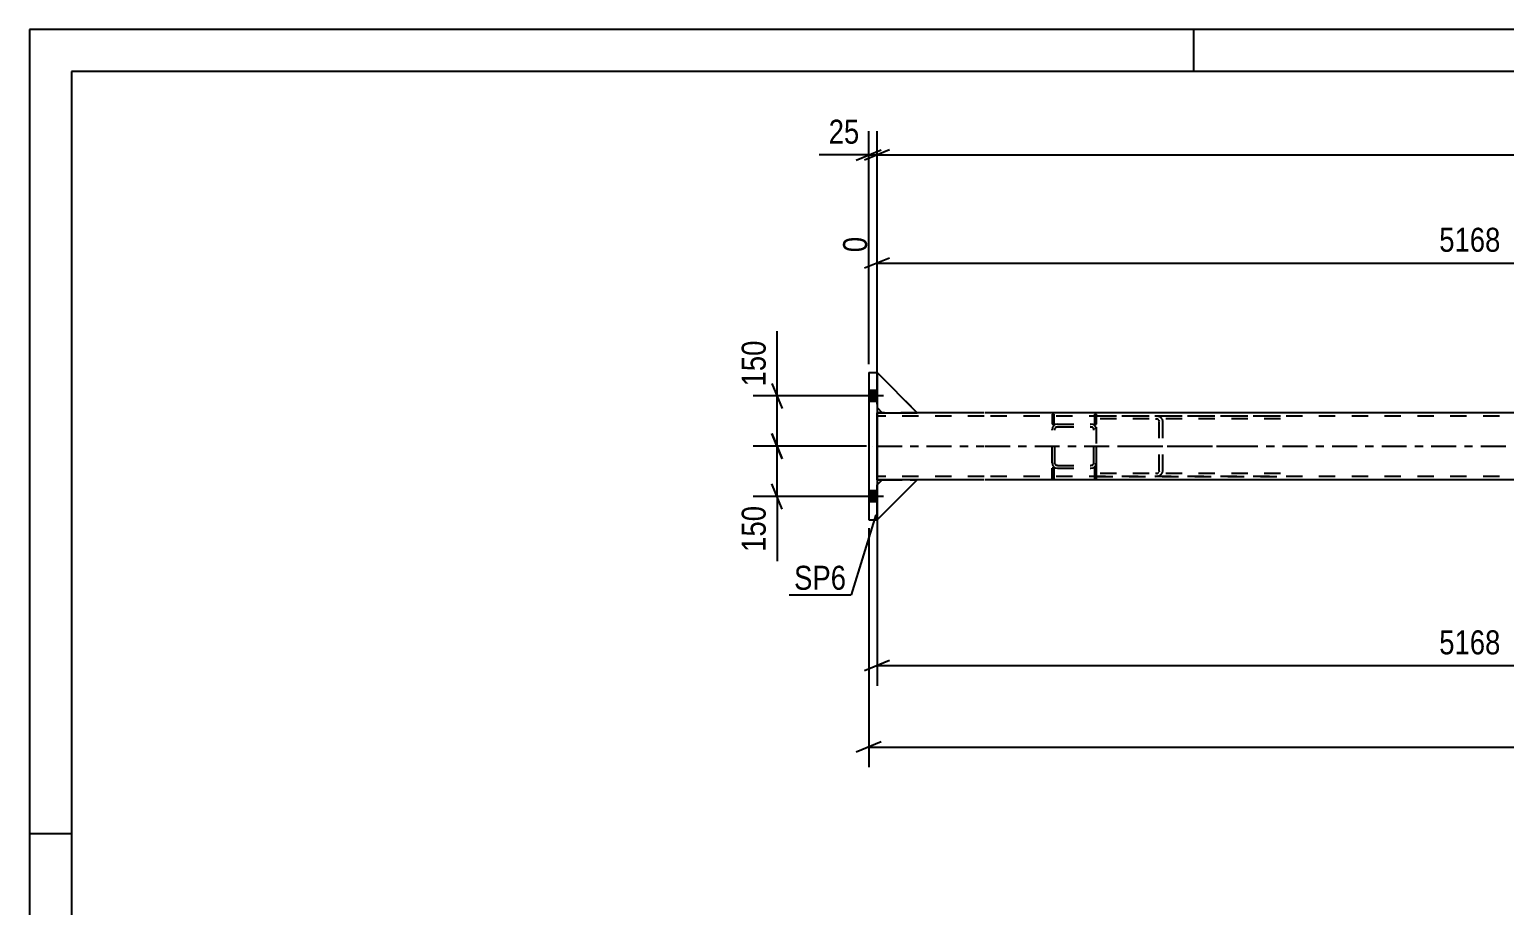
# Model space of a CAD drawing. Header units: millimetres. Extents: x 0 to 1189, y 0 to 841.
# Drawn here: x 0 to 176.1, y 736.4 to 841 of the extents above; entities that cross this region are included whole.
import ezdxf

# ---------------------------------------------------------------- set-up
doc = ezdxf.new("R2010")
doc.units = ezdxf.units.MM
doc.linetypes.add('DXK_LINE_DOT2', pattern=[3.9198, 1.9599, -1.9599])
doc.linetypes.add('DXK_LINE_DOT3', pattern=[5.9187, 2.979, -0.9799, 0.9799, -0.9799])
doc.styles.add('Arial Narrow', font='ARIALN.TTF', dxfattribs={"height": 0.2})

# ---------------------------------------------------------------- blocks, each defined once
blk = doc.blocks.new('Unknown-761554296-1134')
at = {"color": 5, "linetype": 'Continuous'}
for p, q in [((1189, 841), (0, 841)), ((0, 841), (0, 0)), ((139, 836), (139, 841)), ((1184, 836), (5, 836)), ((5, 836), (5, 5)), ((5, 745), (0, 745))]:
    blk.add_line(p, q, dxfattribs=at)
blk = doc.blocks.new('Part-761554296-4146 - 4111')
at = {"color": 2, "linetype": 'Continuous'}
for p, q in [((101.8, 795.26), (101.2, 795.26)), ((101.2, 788.06), (101.2, 794.46)), ((114, 795.26), (106, 795.26)), ((242.75, 795.26), (114.1, 795.26)), ((101.8, 787.26), (101.2, 787.26)), ((114, 787.26), (106, 787.26)), ((242.75, 787.26), (114.1, 787.26))]:
    blk.add_line(p, q, dxfattribs=at)
at = {"color": 7, "linetype": 'DXK_LINE_DOT2'}
for p, q in [((101.2, 794.46), (101.2, 795.26)), ((101.2, 795.26), (101.2, 795.03)), ((114, 794.86), (101.2, 794.86)), ((106, 795.26), (101.8, 795.26)), ((1092.74, 794.86), (114.1, 794.86)), ((101.2, 787.26), (101.2, 788.06)), ((114, 787.66), (101.2, 787.66)), ((106, 787.26), (101.8, 787.26)), ((1092.74, 787.66), (114.1, 787.66))]:
    blk.add_line(p, q, dxfattribs=at)
at = {"color": 7, "linetype": 'DXK_LINE_DOT3'}
for p, q in [((101.2, 791.26), (114, 791.26)), ((114.1, 791.26), (1092.74, 791.26))]:
    blk.add_line(p, q, dxfattribs=at)
blk = doc.blocks.new('Bolt-761554296-4251 - 4111')
at = {"linetype": 'Continuous'}
for points in [[(100.2, 797.92), (100.2, 796.6), (101.2, 796.6), (101.2, 797.92)], [(100.2, 797.92), (100.2, 796.6), (101.2, 796.6), (101.2, 797.92)], [(100.2, 785.92), (100.2, 784.6), (101.2, 784.6), (101.2, 785.92)], [(100.2, 785.92), (100.2, 784.6), (101.2, 784.6), (101.2, 785.92)]]:
    blk.add_hatch(color=1, dxfattribs=at).paths.add_polyline_path(points)
at = {"color": 1, "linetype": 'Continuous'}
for p, q in [((101.2, 797.92), (100.2, 797.92)), ((101.2, 797.92), (100.2, 797.92)), ((101.96, 797.26), (97.2, 797.26)), ((101.96, 797.26), (97.2, 797.26)), ((101.2, 796.6), (100.2, 796.6)), ((101.2, 796.6), (100.2, 796.6)), ((101.2, 785.92), (100.2, 785.92)), ((101.2, 785.92), (100.2, 785.92)), ((101.96, 785.26), (97.2, 785.26)), ((101.96, 785.26), (97.2, 785.26)), ((101.2, 784.6), (100.2, 784.6)), ((101.2, 784.6), (100.2, 784.6))]:
    blk.add_line(p, q, dxfattribs=at)
blk = doc.blocks.new('Part-761554296-4190 - 4111')
at = {"color": 7, "linetype": 'DXK_LINE_DOT2'}
for p, q in [((127.38, 787.66), (127.38, 794.86)), ((149.38, 794.86), (127.38, 794.86)), ((149.38, 794.54), (127.38, 794.54)), ((134.78, 794.81), (134.45, 794.86)), ((134.45, 794.54), (134.61, 794.52)), ((134.85, 794.34), (134.88, 794.22)), ((135.32, 794.22), (135.26, 794.47)), ((134.88, 788.3), (134.88, 794.22)), ((135.32, 788.3), (135.32, 794.22)), ((149.38, 787.98), (127.38, 787.98)), ((127.38, 787.66), (149.38, 787.66)), ((134.61, 788), (134.45, 787.98)), ((134.45, 787.66), (134.78, 787.71)), ((134.88, 788.3), (134.85, 788.18)), ((135.26, 788.06), (135.32, 788.3))]:
    blk.add_line(p, q, dxfattribs=at)
at = {"color": 7, "linetype": 'DXK_LINE_DOT3'}
blk.add_line((130.38, 791.26), (145.32, 791.26), dxfattribs=at)
at = {"color": 7, "linetype": 'DXK_LINE_DOT2'}
for centre, radius, start, end in [((134.51, 794.13), 0.401, 32.4105, 75.4453), ((134.58, 794.04), 0.802, 32.4105, 75.4453), ((134.51, 788.39), 0.401, 284.5547, 327.5895), ((134.58, 788.49), 0.802, 284.5547, 327.5895)]:
    blk.add_arc(centre, radius, start, end, dxfattribs=at)
blk = doc.blocks.new('Part-761554296-4203 - 4111')
at = {"color": 7, "linetype": 'DXK_LINE_DOT2'}
for p, q in [((122.15, 793.51), (122.1, 793.26)), ((122.1, 789.26), (122.1, 793.26)), ((122.42, 793.26), (122.44, 793.38)), ((122.42, 789.26), (122.42, 793.26)), ((122.74, 793.9), (122.49, 793.85)), ((122.62, 793.56), (122.74, 793.58)), ((122.74, 793.9), (126.74, 793.9)), ((122.74, 793.58), (126.74, 793.58)), ((126.98, 793.85), (126.74, 793.9)), ((126.74, 793.58), (126.86, 793.56)), ((127.04, 793.38), (127.06, 793.26)), ((127.06, 789.26), (127.06, 793.26)), ((127.38, 793.26), (127.33, 793.51)), ((127.38, 789.26), (127.38, 793.26)), ((122.1, 789.26), (122.15, 789.02)), ((122.44, 789.14), (122.42, 789.26)), ((127.06, 789.26), (127.04, 789.14)), ((127.33, 789.02), (127.38, 789.26)), ((122.49, 788.67), (122.74, 788.62)), ((122.74, 788.94), (122.62, 788.96)), ((122.74, 788.94), (126.74, 788.94)), ((122.74, 788.62), (126.74, 788.62)), ((126.86, 788.96), (126.74, 788.94)), ((126.74, 788.62), (126.98, 788.67))]:
    blk.add_line(p, q, dxfattribs=at)
at = {"color": 7, "linetype": 'DXK_LINE_DOT3'}
blk.add_line((124.74, 791.26), (124.74, 791.26), dxfattribs=at)
at = {"color": 7, "linetype": 'DXK_LINE_DOT2'}
for centre, radius, start, end in [((122.74, 793.26), 0.64, 112.5, 157.5), ((122.74, 793.26), 0.32, 112.5, 157.5), ((126.74, 793.26), 0.32, 22.5, 67.5), ((126.74, 793.26), 0.64, 22.5, 67.5), ((122.74, 789.26), 0.64, 202.5, 247.5), ((122.74, 789.26), 0.32, 202.5, 247.5), ((126.74, 789.26), 0.32, 292.5, 337.5), ((126.74, 789.26), 0.64, 292.5, 337.5)]:
    blk.add_arc(centre, radius, start, end, dxfattribs=at)
blk = doc.blocks.new('Part-761554296-4226 - 4111')
at = {"color": 2, "linetype": 'Continuous'}
for p, q in [((100.2, 800.06), (101.2, 800.06)), ((100.2, 800.06), (100.2, 782.46)), ((101.2, 800.06), (101.2, 782.46)), ((100.2, 782.46), (101.2, 782.46))]:
    blk.add_line(p, q, dxfattribs=at)
at = {"color": 7, "linetype": 'DXK_LINE_DOT3'}
blk.add_line((100.7, 791.26), (100.7, 791.26), dxfattribs=at)
blk = doc.blocks.new('Part-761554296-4294 - 4111')
at = {"color": 7, "linetype": 'DXK_LINE_DOT2'}
for p, q in [((106, 795.26), (101.2, 800.06)), ((101.2, 800.06), (101.2, 795.86)), ((101.2, 795.86), (101.8, 795.26)), ((101.8, 795.26), (106, 795.26))]:
    blk.add_line(p, q, dxfattribs=at)
at = {"color": 7, "linetype": 'DXK_LINE_DOT3'}
for p, q in [((106, 795.26), (101.2, 800.06)), ((101.2, 795.26), (106, 795.26))]:
    blk.add_line(p, q, dxfattribs=at)
blk = doc.blocks.new('Part-761554296-4297 - 4111')
at = {"color": 2, "linetype": 'Continuous'}
for p, q in [((106, 795.26), (101.2, 800.06)), ((101.2, 800.06), (101.2, 795.86)), ((101.2, 795.86), (101.8, 795.26)), ((101.8, 795.26), (106, 795.26))]:
    blk.add_line(p, q, dxfattribs=at)
at = {"color": 7, "linetype": 'DXK_LINE_DOT3'}
for p, q in [((106, 795.26), (101.2, 800.06)), ((101.2, 795.26), (106, 795.26))]:
    blk.add_line(p, q, dxfattribs=at)
blk = doc.blocks.new('Part-761554296-4300 - 4111')
at = {"color": 7, "linetype": 'DXK_LINE_DOT2'}
for p, q in [((106, 795.26), (101.2, 800.06)), ((101.2, 800.06), (101.2, 795.86)), ((101.2, 795.86), (101.8, 795.26)), ((101.8, 795.26), (106, 795.26))]:
    blk.add_line(p, q, dxfattribs=at)
at = {"color": 7, "linetype": 'DXK_LINE_DOT3'}
for p, q in [((106, 795.26), (101.2, 800.06)), ((101.2, 795.26), (106, 795.26))]:
    blk.add_line(p, q, dxfattribs=at)
blk = doc.blocks.new('Part-761554296-4303 - 4111')
at = {"color": 7, "linetype": 'DXK_LINE_DOT2'}
for p, q in [((101.2, 786.66), (101.8, 787.26)), ((106, 787.26), (101.2, 782.46)), ((101.8, 787.26), (106, 787.26)), ((101.2, 782.46), (101.2, 786.66))]:
    blk.add_line(p, q, dxfattribs=at)
at = {"color": 7, "linetype": 'DXK_LINE_DOT3'}
for p, q in [((101.2, 787.26), (106, 787.26)), ((106, 787.26), (101.2, 782.46))]:
    blk.add_line(p, q, dxfattribs=at)
blk = doc.blocks.new('Part-761554296-4306 - 4111')
at = {"color": 2, "linetype": 'Continuous'}
for p, q in [((101.2, 786.66), (101.8, 787.26)), ((106, 787.26), (101.2, 782.46)), ((106, 787.26), (101.8, 787.26)), ((101.2, 782.46), (101.2, 786.66))]:
    blk.add_line(p, q, dxfattribs=at)
at = {"color": 7, "linetype": 'DXK_LINE_DOT3'}
for p, q in [((101.2, 787.26), (106, 787.26)), ((106, 787.26), (101.2, 782.46))]:
    blk.add_line(p, q, dxfattribs=at)
blk = doc.blocks.new('Part-761554296-4309 - 4111')
at = {"color": 7, "linetype": 'DXK_LINE_DOT2'}
for p, q in [((101.2, 786.66), (101.8, 787.26)), ((106, 787.26), (101.2, 782.46)), ((101.8, 787.26), (106, 787.26)), ((101.2, 782.46), (101.2, 786.66))]:
    blk.add_line(p, q, dxfattribs=at)
at = {"color": 7, "linetype": 'DXK_LINE_DOT3'}
for p, q in [((101.2, 787.26), (106, 787.26)), ((106, 787.26), (101.2, 782.46))]:
    blk.add_line(p, q, dxfattribs=at)
blk = doc.blocks.new('Part-761554296-4339 - 4111')
at = {"color": 7, "linetype": 'DXK_LINE_DOT2'}
for p, q in [((122.34, 788.62), (122.1, 788.62)), ((122.1, 787.42), (122.1, 788.62)), ((122.1, 788.62), (122.1, 787.42)), ((122.1, 787.42), (122.34, 787.42)), ((122.34, 787.42), (122.34, 788.62)), ((122.34, 787.42), (122.34, 788.62))]:
    blk.add_line(p, q, dxfattribs=at)
at = {"color": 7, "linetype": 'DXK_LINE_DOT3'}
blk.add_line((122.22, 788.02), (122.22, 788.02), dxfattribs=at)
blk = doc.blocks.new('Part-761554296-4340 - 4111')
at = {"color": 7, "linetype": 'DXK_LINE_DOT2'}
for p, q in [((122.34, 795.1), (122.1, 795.1)), ((122.1, 795.1), (122.1, 793.9)), ((122.1, 795.1), (122.1, 793.9)), ((122.34, 793.9), (122.34, 795.1)), ((122.34, 793.9), (122.34, 795.1)), ((122.1, 793.9), (122.34, 793.9))]:
    blk.add_line(p, q, dxfattribs=at)
at = {"color": 7, "linetype": 'DXK_LINE_DOT3'}
blk.add_line((122.22, 794.5), (122.22, 794.5), dxfattribs=at)
blk = doc.blocks.new('Part-761554296-4341 - 4111')
at = {"color": 7, "linetype": 'DXK_LINE_DOT2'}
for p, q in [((127.38, 788.62), (127.14, 788.62)), ((127.14, 788.62), (127.14, 787.42)), ((127.14, 787.42), (127.38, 787.42)), ((127.38, 787.42), (127.38, 788.62))]:
    blk.add_line(p, q, dxfattribs=at)
at = {"color": 7, "linetype": 'DXK_LINE_DOT3'}
blk.add_line((127.26, 788.02), (127.26, 788.02), dxfattribs=at)
blk = doc.blocks.new('Part-761554296-4342 - 4111')
at = {"color": 7, "linetype": 'DXK_LINE_DOT2'}
for p, q in [((127.38, 795.1), (127.14, 795.1)), ((127.14, 795.1), (127.14, 793.9)), ((127.38, 793.9), (127.38, 795.1)), ((127.14, 793.9), (127.38, 793.9))]:
    blk.add_line(p, q, dxfattribs=at)
at = {"color": 7, "linetype": 'DXK_LINE_DOT3'}
blk.add_line((127.26, 794.5), (127.26, 794.5), dxfattribs=at)
blk = doc.blocks.new('StraightDimension-761554296-4592 - 4111')
at = {"color": 7, "linetype": 'Continuous'}
for p, q in [((100.2, 781.46), (100.2, 752.95)), ((101.7, 755.95), (98.7, 754.75)), ((100.2, 755.35), (1106.64, 755.35))]:
    blk.add_line(p, q, dxfattribs=at)
blk = doc.blocks.new('StraightDimension-761554296-4420 - 4111')
at = {"color": 7, "linetype": 'Continuous'}
for p, q in [((101.2, 786.26), (101.2, 762.66)), ((242.75, 781.31), (242.75, 762.66)), ((102.7, 765.66), (99.7, 764.46)), ((101.2, 765.06), (242.75, 765.06)), ((241.25, 764.46), (244.25, 765.66))]:
    blk.add_line(p, q, dxfattribs=at)
at = {"color": 0}
blk.add_wipeout([(176.23, 765.81), (176.23, 770.01), (167.72, 770.01), (167.72, 765.81)], dxfattribs=at)
at = {"color": 3, "style": 'Arial Narrow'}
blk.add_text('5168', height=2.863, dxfattribs=at).set_placement((168.32, 766.41))
blk = doc.blocks.new('StraightDimension-761554296-11132 - 4111')
at = {"color": 7, "linetype": 'Continuous'}
for p, q in [((101.2, 801.06), (101.2, 828.87)), ((102.7, 826.62), (99.7, 825.42)), ((101.2, 826.02), (1105.64, 826.02))]:
    blk.add_line(p, q, dxfattribs=at)
blk = doc.blocks.new('StraightDimension-761554296-4446 - 4111')
at = {"color": 7, "linetype": 'Continuous'}
for p, q in [((242.75, 800.91), (242.75, 821.74)), ((101.2, 796.26), (101.2, 816.25)), ((102.7, 813.72), (99.7, 812.52)), ((241.25, 812.52), (244.25, 813.72)), ((101.2, 813.12), (242.75, 813.12))]:
    blk.add_line(p, q, dxfattribs=at)
at = {"color": 0, "linetype": 'Continuous'}
for points in [[(242.15, 822.34), (237.95, 822.34), (237.95, 813.82), (242.15, 813.82)], [(100.6, 816.85), (96.4, 816.85), (96.4, 813.82), (100.6, 813.82)]]:
    blk.add_wipeout(points, dxfattribs=at)
at = {"color": 0}
blk.add_wipeout([(176.23, 813.87), (176.23, 818.07), (167.72, 818.07), (167.72, 813.87)], dxfattribs=at)
at = {"color": 3, "linetype": 'Continuous', "style": 'Arial Narrow'}
for s, height, p in [('5168', 2.863, (241.55, 814.42)), ('0', 2.86, (100, 814.42))]:
    blk.add_text(s, height=height, rotation=90.0002, dxfattribs=at).set_placement(p)
at = {"color": 3, "style": 'Arial Narrow'}
blk.add_text('5168', height=2.863, dxfattribs=at).set_placement((168.32, 814.47))
blk = doc.blocks.new('StraightDimension-761554296-4603 - 4111')
at = {"color": 7, "linetype": 'Continuous'}
for p, q in [((88.65, 798.76), (89.85, 795.76)), ((98.22, 797.26), (86.4, 797.26)), ((89.25, 791.26), (89.25, 797.26)), ((89.85, 789.76), (88.65, 792.76)), ((99.93, 791.26), (86.4, 791.26))]:
    blk.add_line(p, q, dxfattribs=at)
at = {"color": 0}
blk.add_wipeout([(88.5, 804.47), (84.3, 804.47), (84.3, 797.79), (88.5, 797.79)], dxfattribs=at)
at = {"color": 7, "linetype": 'Continuous'}
blk.add_line((89.25, 797.26), (89.25, 804.99), dxfattribs=at)
blk.add_line((89.25, 797.26), (89.25, 804.99), dxfattribs=at)
at = {"color": 3, "style": 'Arial Narrow'}
blk.add_text('150', height=2.863, rotation=90.0002, dxfattribs=at).set_placement((87.9, 798.39))
blk = doc.blocks.new('StraightDimension-761554296-4614 - 4111')
at = {"color": 7, "linetype": 'Continuous'}
for p, q in [((88.65, 792.76), (89.85, 789.76)), ((99.93, 791.26), (86.4, 791.26)), ((89.25, 785.26), (89.25, 791.26)), ((89.85, 783.76), (88.65, 786.76)), ((98.08, 785.26), (86.4, 785.26))]:
    blk.add_line(p, q, dxfattribs=at)
at = {"color": 0}
blk.add_wipeout([(88.5, 784.74), (84.3, 784.74), (84.3, 778.05), (88.5, 778.05)], dxfattribs=at)
at = {"color": 7, "linetype": 'Continuous'}
blk.add_line((89.25, 785.26), (89.25, 777.53), dxfattribs=at)
blk.add_line((89.25, 785.26), (89.25, 777.53), dxfattribs=at)
at = {"color": 3, "style": 'Arial Narrow'}
blk.add_text('150', height=2.863, rotation=90.0002, dxfattribs=at).set_placement((87.9, 778.65))
blk = doc.blocks.new('StraightDimension-761554296-11133 - 4111')
at = {"color": 7, "linetype": 'Continuous'}
for p, q in [((100.2, 801.06), (100.2, 828.87)), ((101.2, 801.06), (101.2, 828.87)), ((98.7, 825.42), (101.7, 826.62)), ((102.7, 826.62), (99.7, 825.42)), ((100.2, 826.02), (101.2, 826.02))]:
    blk.add_line(p, q, dxfattribs=at)
at = {"color": 0}
blk.add_wipeout([(99.67, 826.77), (99.67, 830.97), (94.82, 830.97), (94.82, 826.77)], dxfattribs=at)
at = {"color": 7, "linetype": 'Continuous'}
blk.add_line((100.2, 826.02), (94.29, 826.02), dxfattribs=at)
blk.add_line((100.2, 826.02), (94.29, 826.02), dxfattribs=at)
at = {"color": 3, "style": 'Arial Narrow'}
blk.add_text('25', height=2.863, dxfattribs=at).set_placement((95.42, 827.37))
blk = doc.blocks.new('Mark-761554296-4222 - 4111')
at = {"color": 0}
blk.add_wipeout([(97.5, 774.12), (97.5, 777.12), (91.29, 777.12), (91.29, 774.12)], dxfattribs=at)
blk.add_wipeout([(97.5, 774.12), (97.5, 777.12), (91.29, 777.12), (91.29, 774.12)], dxfattribs=at)
at = {"color": 30, "linetype": 'Continuous'}
for p in [(101.04, 783.06), (90.69, 773.52)]:
    blk.add_line(p, (98.1, 773.52), dxfattribs=at)
at = {"color": 3, "style": 'Arial Narrow'}
blk.add_text('SP6', height=2.863, dxfattribs=at).set_placement((91.29, 774.12))

msp = doc.modelspace()

# ---------------------------------------------------------------- block references
for name in ['Unknown-761554296-1134', 'Part-761554296-4226 - 4111', 'Part-761554296-4294 - 4111', 'Part-761554296-4297 - 4111', 'Part-761554296-4300 - 4111', 'Bolt-761554296-4251 - 4111', 'Part-761554296-4146 - 4111', 'Part-761554296-4340 - 4111', 'Part-761554296-4342 - 4111', 'Part-761554296-4190 - 4111', 'Part-761554296-4203 - 4111', 'Part-761554296-4303 - 4111', 'Part-761554296-4306 - 4111', 'Part-761554296-4309 - 4111', 'Part-761554296-4339 - 4111', 'Part-761554296-4341 - 4111']:
    msp.add_blockref(name, (0, 0))

# ---------------------------------------------------------------- next in the draw order: block references
msp.add_blockref('StraightDimension-761554296-4592 - 4111', (0, 0))

# ---------------------------------------------------------------- next in the draw order: block references
msp.add_blockref('StraightDimension-761554296-4420 - 4111', (0, 0))

# ---------------------------------------------------------------- next in the draw order: block references
msp.add_blockref('StraightDimension-761554296-11132 - 4111', (0, 0))

# ---------------------------------------------------------------- next in the draw order: block references
msp.add_blockref('StraightDimension-761554296-4446 - 4111', (0, 0))

# ---------------------------------------------------------------- next in the draw order: block references
msp.add_blockref('StraightDimension-761554296-4603 - 4111', (0, 0))

# ---------------------------------------------------------------- next in the draw order: block references
for name in ['StraightDimension-761554296-11133 - 4111', 'StraightDimension-761554296-4614 - 4111']:
    msp.add_blockref(name, (0, 0))

# ---------------------------------------------------------------- next in the draw order: block references
msp.add_blockref('Mark-761554296-4222 - 4111', (0, 0))

doc.saveas('drawing.dxf')
